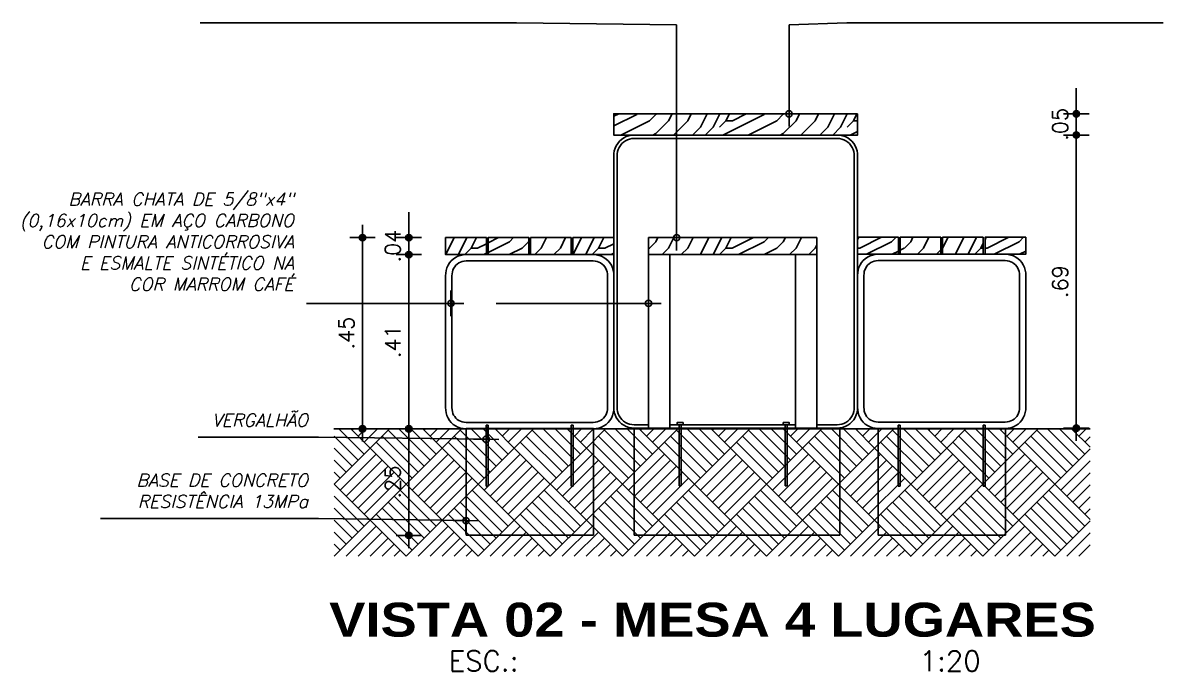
# Model space of a CAD drawing. Header units: millimetres. Extents: x 490 to 675, y -160 to -87.
# Drawn here: x 524.611 to 527.296, y -145.607 to -144.081 of the extents above; entities that cross this region are included whole.
import ezdxf
from ezdxf.enums import TextEntityAlignment as Align

# ---------------------------------------------------------------- set-up
doc = ezdxf.new("R2010")
doc.units = ezdxf.units.MM
doc.header["$LTSCALE"] = 2.5
doc.linetypes.add('HIDDEN', pattern=[0.375, 0.25, -0.125])
for name, color, linetype in [('ARQ_COTAS', 1, 'Continuous'), ('COTAS', 1, 'Continuous'), ('HAT', 8, 'Continuous'), ('TITULO', 2, 'Continuous'), ('UR_PROJEÇAO', 8, 'HIDDEN'), ('UR_VISTA1', 7, 'Continuous'), ('UR_VISTA2', 2, 'Continuous'), ('UR_VISTA4', 1, 'Continuous')]:
    doc.layers.add(name, color=color, linetype=linetype)
doc.styles.add('COTA20', font='ROMANS.SHX')
doc.styles.add('COTA200', font='ROMANS.SHX')
doc.styles.add('ROMANS', font='romans', dxfattribs={"oblique": 15})
doc.styles.add('TIT200', font='')
doc.styles.get('TIT200').set_extended_font_data('Arial Black')
doc.dimstyles.new('Cota20', dxfattribs={"dimscale": 0, "dimtxt": 0.04, "dimasz": 0.03, "dimexe": 0.05, "dimexo": 0.2, "dimgap": 0.025, "dimtad": 1, "dimlfac": -1, "dimzin": 4, "dimdsep": 46, "dimtxsty": 'ROMANS', "dimblk": 'ARCHTICK', "dimcen": 0.075, "dimclrd": 256, "dimclre": 8, "dimclrt": 2, "dimadec": 0, "dimazin": 0, "dimtfac": 1.2, "dimtix": 1, "dimtmove": 2, "dimatfit": 3, "dimldrblk": 'DOT', "dimfxl": 0.2, "dimfxlon": 1, "dimtvp": 2, "dimtolj": 1, "dimtzin": 4, "dimarcsym": 0})
doc.dimstyles.new('COTA20$0', dxfattribs={"dimtxt": 0.036, "dimasz": 0.03, "dimexe": 0.05, "dimexo": 0.95, "dimgap": 0.02, "dimtad": 1, "dimzin": 4, "dimdsep": 46, "dimtxsty": 'COTA20', "dimblk": 'bola', "dimcen": 0.1, "dimdle": 0.05, "dimse1": 1, "dimse2": 1, "dimclrd": 256, "dimclre": 256, "dimclrt": 2, "dimadec": 0, "dimazin": 0, "dimtfac": 1, "dimtix": 1, "dimtmove": 2, "dimatfit": 3, "dimldrblk": 'USERTICK', "dimfxl": 1, "dimtvp": 3.125, "dimtolj": 1, "dimtzin": 4, "dimarcsym": 0})

# ---------------------------------------------------------------- blocks, each defined once
blk = doc.blocks.new('DOT')
for p, q in [((0, 1), (0, -1)), ((-1, 0), (1, 0))]:
    blk.add_line(p, q)
blk.add_circle((0, 0), 0.25)
blk = doc.blocks.new('bola')
blk.add_hatch(color=0).paths.add_polyline_path([(-0.25, 0, 1), (0.25, 0, 1)])
at = {"color": 0}
for p, q in [((0, 1), (0, 0.25)), ((-1, 0), (-0.25, 0)), ((0.25, 0), (1, 0)), ((0, -0.25), (0, -1))]:
    blk.add_line(p, q, dxfattribs=at)
blk.add_circle((0, 0), 0.25, dxfattribs=at)
blk = doc.blocks.new('*D606')
at = {"layer": 'COTAS', "lineweight": -2}
for p, q in [((525.5202, -144.5568), (525.5202, -144.5268)), ((525.5202, -144.5868), (525.5202, -144.6268)), ((525.5202, -144.6568), (525.5202, -144.6868))]:
    blk.add_line(p, q, dxfattribs=at)
at = {"layer": 'DEFPOINTS', "color": 0}
for p in [(525.6067, -144.5868), (525.5202, -144.6268), (525.6067, -144.6268)]:
    blk.add_point(p, dxfattribs=at)
at = {"layer": 'COTAS', "lineweight": -2, "xscale": 0.03, "yscale": 0.03, "zscale": 0.03}
for p, rotation in [((525.5202, -144.5868), 270), ((525.5202, -144.6268), 90)]:
    blk.add_blockref('bola', p, dxfattribs=dict(at, rotation=rotation))
at = {"layer": 'COTAS', "color": 2, "insert": (525.4822, -144.6068), "char_height": 0.036, "attachment_point": 5, "rotation": 90, "style": 'COTA20'}
blk.add_mtext('\\A1;.04', dxfattribs=at)
blk = doc.blocks.new('USERTICK')
at = {"color": 0}
for p, q in [((0, 1), (0, -1)), ((-1, 0), (1, 0))]:
    blk.add_line(p, q, dxfattribs=at)
blk.add_circle((0, 0), 0.25, dxfattribs=at)
blk = doc.blocks.new('*D607')
at = {"layer": 'COTAS', "lineweight": -2}
blk.add_line((525.5202, -144.6568), (525.5202, -145.0068), dxfattribs=at)
at = {"layer": 'DEFPOINTS', "color": 0}
for p in [(525.6067, -144.6268), (525.5202, -145.0368), (525.6547, -145.0368)]:
    blk.add_point(p, dxfattribs=at)
at = {"layer": 'COTAS', "lineweight": -2, "xscale": 0.03, "yscale": 0.03, "zscale": 0.03}
for p, rotation in [((525.5202, -144.6268), 90), ((525.5202, -145.0368), 270)]:
    blk.add_blockref('bola', p, dxfattribs=dict(at, rotation=rotation))
at = {"layer": 'COTAS', "color": 2, "insert": (525.4822, -144.8318), "char_height": 0.036, "attachment_point": 5, "rotation": 90, "style": 'COTA20'}
blk.add_mtext('\\A1;.41', dxfattribs=at)
blk = doc.blocks.new('*D608')
at = {"layer": 'COTAS', "lineweight": -2}
blk.add_line((525.4112, -144.6168), (525.4112, -145.0068), dxfattribs=at)
at = {"layer": 'DEFPOINTS', "color": 0}
for p in [(525.7067, -144.5868), (525.4112, -145.0368), (525.7067, -145.0368)]:
    blk.add_point(p, dxfattribs=at)
at = {"layer": 'COTAS', "lineweight": -2, "xscale": 0.03, "yscale": 0.03, "zscale": 0.03}
for p, rotation in [((525.4112, -144.5868), 90), ((525.4112, -145.0368), 270)]:
    blk.add_blockref('bola', p, dxfattribs=dict(at, rotation=rotation))
at = {"layer": 'COTAS', "color": 2, "insert": (525.3732, -144.8118), "char_height": 0.036, "attachment_point": 5, "rotation": 90, "style": 'COTA20'}
blk.add_mtext('\\A1;.45', dxfattribs=at)
blk = doc.blocks.new('*D609')
at = {"layer": 'COTAS', "lineweight": -2}
for p, q in [((527.0918, -144.2653), (527.0918, -144.2353)), ((527.0918, -144.2953), (527.0918, -144.3453)), ((527.0918, -144.3753), (527.0918, -144.4053))]:
    blk.add_line(p, q, dxfattribs=at)
at = {"layer": 'DEFPOINTS', "color": 0}
for p in [(526.5769, -144.2953), (526.5769, -144.3453), (527.0918, -144.3453)]:
    blk.add_point(p, dxfattribs=at)
at = {"layer": 'COTAS', "lineweight": -2, "xscale": 0.03, "yscale": 0.03, "zscale": 0.03}
for p, rotation in [((527.0918, -144.2953), 270), ((527.0918, -144.3453), 90)]:
    blk.add_blockref('bola', p, dxfattribs=dict(at, rotation=rotation))
at = {"layer": 'COTAS', "color": 2, "insert": (527.0538, -144.3203), "char_height": 0.036, "attachment_point": 5, "rotation": 90, "style": 'COTA20'}
blk.add_mtext('\\A1;.05', dxfattribs=at)
blk = doc.blocks.new('*D610')
at = {"layer": 'COTAS', "lineweight": -2}
blk.add_line((527.0918, -144.3753), (527.0918, -145.0053), dxfattribs=at)
at = {"layer": 'DEFPOINTS', "color": 0}
for p in [(526.5769, -144.3453), (526.9385, -145.0353), (527.0918, -145.0353)]:
    blk.add_point(p, dxfattribs=at)
at = {"layer": 'COTAS', "lineweight": -2, "xscale": 0.03, "yscale": 0.03, "zscale": 0.03}
for p, rotation in [((527.0918, -144.3453), 90), ((527.0918, -145.0353), 270)]:
    blk.add_blockref('bola', p, dxfattribs=dict(at, rotation=rotation))
at = {"layer": 'COTAS', "color": 2, "insert": (527.0538, -144.6903), "char_height": 0.036, "attachment_point": 5, "rotation": 90, "style": 'COTA20'}
blk.add_mtext('\\A1;.69', dxfattribs=at)
blk = doc.blocks.new('*D611')
at = {"layer": 'COTAS', "lineweight": -2}
blk.add_line((525.5202, -145.2576), (525.5202, -145.0668), dxfattribs=at)
at = {"layer": 'DEFPOINTS', "color": 0}
for p in [(525.5202, -145.0368), (525.6547, -145.0368), (525.6547, -145.2876)]:
    blk.add_point(p, dxfattribs=at)
at = {"layer": 'COTAS', "lineweight": -2, "xscale": 0.03, "yscale": 0.03, "zscale": 0.03}
for p, rotation in [((525.5202, -145.0368), 90), ((525.5202, -145.2876), 270)]:
    blk.add_blockref('bola', p, dxfattribs=dict(at, rotation=rotation))
at = {"layer": 'COTAS', "color": 2, "insert": (525.4822, -145.1622), "char_height": 0.036, "attachment_point": 5, "rotation": 90, "style": 'COTA20'}
blk.add_mtext('\\A1;.25', dxfattribs=at)

msp = doc.modelspace()

# ---------------------------------------------------------------- hatches: boundary and pattern name
at = {"layer": 'HAT'}
h = msp.add_hatch(dxfattribs=at)
h.set_pattern_fill('WOODFACE', color=256, scale=0.3, style=0)
h.set_pattern_definition([(0, (525.66673, -144.61182), (0.3, 0.3), [0.015, -0.285]), (90, (525.78673, -144.50682), (-0.3, 0.3), [0.03, -0.27]), (45, (525.72673, -144.53682), (3e-17, 0.3), [0.02121, -0.06363, 0.02121, -0.04242, 0.1485, -0.127294]), (45, (525.65173, -144.62682), (3e-17, 0.3), [0.021213, -0.042426, 0.021213, -0.339412]), (45, (525.75673, -144.59682), (3e-17, 0.3), [0.021213, -0.40305]), (45, (525.78673, -144.61182), (3e-17, 0.3), [0.021213, -0.40305]), (45, (525.74173, -144.58182), (3e-17, 0.3), [0.021213, -0.40305]), (45, (525.72673, -144.56682), (3e-17, 0.3), [0.042426, -0.38184]), (45, (525.80173, -144.34182), (3e-17, 0.3), [0.042426, -0.38184]), (45, (525.69673, -144.55182), (3e-17, 0.3), [0.08485, -0.33941]), (45, (525.68173, -144.53682), (3e-17, 0.3), [0.08485, -0.33941]), (45, (525.87673, -144.44682), (3e-17, 0.3), [0.08485, -0.33941]), (45, (525.66673, -144.50682), (3e-17, 0.3), [0.06364, -0.360624]), (45, (525.60673, -144.46182), (3e-17, 0.3), [0.06364, -0.360624]), (45, (525.63673, -144.49182), (3e-17, 0.3), [0.06364, -0.360624]), (45, (525.83173, -144.40182), (3e-17, 0.3), [0.106066, -0.3182]), (45, (525.80173, -144.38682), (3e-17, 0.3), [0.106066, -0.3182]), (45, (525.83173, -144.46182), (3e-17, 0.3), [0.14849, -0.27577]), (26.565, (525.69673, -144.58182), (0.3, 1e-10), [0.03354, -0.63728]), (26.565, (525.75673, -144.49182), (0.3, 1e-10), [0.03354, -0.63728]), (26.565, (525.74173, -144.52182), (0.3, 1e-10), [0.03354, -0.63728]), (26.565, (525.68173, -144.61182), (0.3, 1e-10), [0.06708, -0.60374]), (26.565, (525.74173, -144.47682), (0.3, 1e-10), [0.100623, -0.570197]), (26.565, (525.71173, -144.46182), (0.3, 1e-10), [0.134164, -0.536656]), (26.565, (525.68173, -144.44682), (0.3, 1e-10), [0.134164, -0.536656]), (26.565, (525.63673, -144.35682), (0.3, 1e-10), [0.134164, -0.536656]), (26.565, (525.63673, -144.38682), (0.3, 1e-10), [0.167705, -0.503115]), (26.565, (525.65173, -144.41682), (0.3, 1e-10), [0.167705, -0.503115]), (63.435, (525.75673, -144.53682), (2e-11, 0.3), [0.03354, -0.63728]), (63.435, (525.71173, -144.56682), (2e-11, 0.3), [0.03354, -0.63728]), (63.435, (525.66673, -144.61182), (2e-11, 0.3), [0.06708, -0.60374]), (63.435, (525.75673, -144.56682), (2e-11, 0.3), [0.06708, -0.60374]), (63.435, (525.63673, -144.62682), (2e-11, 0.3), [0.100623, -0.570197]), (63.435, (525.60673, -144.62682), (2e-11, 0.3), [0.134164, -0.536656]), (63.435, (525.87673, -144.61182), (2e-11, 0.3), [0.134164, -0.536656]), (63.435, (525.77173, -144.58182), (2e-11, 0.3), [0.134164, -0.536656]), (63.435, (525.83173, -144.61182), (2e-11, 0.3), [0.167705, -0.503115]), (63.435, (525.80173, -144.59682), (2e-11, 0.3), [0.167705, -0.503115])])
h.paths.add_polyline_path([(525.7027, -144.6268), (525.7027, -144.5868), (525.6067, -144.5868), (525.6067, -144.6268), (525.6547, -144.6268)])
h.paths.add_polyline_path([(525.8027, -144.6268), (525.8027, -144.5868), (525.7067, -144.5868), (525.7067, -144.6268)])
h.paths.add_polyline_path([(525.9027, -144.6268), (525.9027, -144.5868), (525.8067, -144.5868), (525.8067, -144.6268)])
h.paths.add_polyline_path([(525.9547, -144.6268), (526.0027, -144.6268), (526.0027, -144.5868), (525.9067, -144.5868), (525.9067, -144.6268)])
h.paths.add_polyline_path([(526.5289, -144.3453), (526.5769, -144.3453), (526.5769, -144.2953), (526.0027, -144.2953), (526.0027, -144.3453), (526.0507, -144.3453)])
h.paths.add_polyline_path([(526.5769, -144.586), (526.5769, -144.626), (526.6249, -144.626), (526.6729, -144.626), (526.6729, -144.586)])
h.paths.add_polyline_path([(526.6769, -144.586), (526.6769, -144.626), (526.7729, -144.626), (526.7729, -144.586)])
h.paths.add_polyline_path([(526.7769, -144.586), (526.7769, -144.626), (526.8729, -144.626), (526.8729, -144.586)])
h.paths.add_polyline_path([(526.8769, -144.586), (526.8769, -144.626), (526.9249, -144.626), (526.9729, -144.626), (526.9729, -144.586)])
h.paths.add_polyline_path([(526.4305, -144.6268), (526.4805, -144.6268), (526.4805, -144.626), (526.4805, -144.5868), (526.0873, -144.5868), (526.0845, -144.5868), (526.0845, -144.6268), (526.1345, -144.6268), (526.1373, -144.6268)])
h = msp.add_hatch(dxfattribs=at)
h.set_pattern_fill('AR-PARQ1', color=256, scale=0.01, angle=45, style=0)
h.set_pattern_definition([(135, (525.3441, -145.33682), (-0.169706, 1e-17), [0.12, -0.12]), (135, (525.35824, -145.32267), (-0.169706, 1e-17), [0.12, -0.12]), (135, (525.37239, -145.30853), (-0.169706, 1e-17), [0.12, -0.12]), (135, (525.38653, -145.29439), (-0.169706, 1e-17), [0.12, -0.12]), (135, (525.40067, -145.28025), (-0.169706, 1e-17), [0.12, -0.12]), (135, (525.41481, -145.26611), (-0.169706, 1e-17), [0.12, -0.12]), (135, (525.42896, -145.25196), (-0.169706, 1e-17), [0.12, -0.12]), (45, (525.25925, -145.25196), (0.169706, -1e-17), [0.12, -0.12]), (45, (525.24511, -145.23782), (0.169706, -1e-17), [0.12, -0.12]), (45, (525.23097, -145.22368), (0.169706, -1e-17), [0.12, -0.12]), (45, (525.21682, -145.20954), (0.169706, -1e-17), [0.12, -0.12]), (45, (525.20268, -145.1954), (0.169706, -1e-17), [0.12, -0.12]), (45, (525.18854, -145.18125), (0.1697056, -1e-17), [0.12, -0.12]), (45, (525.1744, -145.16711), (0.1697056, -1e-17), [0.12, -0.12])])
h.paths.add_polyline_path([(525.3441, -145.0368), (527.1243, -145.0368), (527.1243, -145.3368), (525.3441, -145.3368)])

# ---------------------------------------------------------------- linework, layer by layer
at = {"layer": 'UR_PROJEÇAO', "ltscale": 5}
for points in [[(525.7024, -145.1719), (525.7072, -145.1719), (525.7072, -145.028), (525.7024, -145.028)], [(525.9072, -145.1719), (525.9024, -145.1719), (525.9024, -145.028), (525.9072, -145.028)], [(526.1565, -145.1711), (526.1613, -145.1711), (526.1613, -145.0273), (526.1565, -145.0273)], [(526.4113, -145.1711), (526.4065, -145.1711), (526.4065, -145.0273), (526.4113, -145.0273)], [(526.6725, -145.1719), (526.6773, -145.1719), (526.6773, -145.028), (526.6725, -145.028)], [(526.8773, -145.1719), (526.8725, -145.1719), (526.8725, -145.028), (526.8773, -145.028)], [(525.6548, -145.036), (525.9548, -145.036), (525.9548, -145.2868), (525.6548, -145.2868)], [(526.0507, -145.0353), (526.5353, -145.0349), (526.5353, -145.2868), (526.0507, -145.2868)], [(526.6249, -145.036), (526.9249, -145.036), (526.9249, -145.2868), (526.6249, -145.2868)]]:
    msp.add_lwpolyline(points, close=True, dxfattribs=at)
at = {"layer": 'UR_VISTA1'}
for points in [[(526.5635, -144.3601), (526.5588, -144.3557), (526.5535, -144.3521), (526.5477, -144.3491), (526.5416, -144.347), (526.5353, -144.3457), (526.5289, -144.3453), (526.0507, -144.3453), (526.0443, -144.3457), (526.038, -144.347), (526.0319, -144.3491), (526.0261, -144.3521), (526.0208, -144.3557), (526.0161, -144.3601), (526.0119, -144.365), (526.0085, -144.3705), (526.0058, -144.3763), (526.0039, -144.3825), (526.0029, -144.3888), (526.0027, -144.3953), (526.0027, -144.9853), (526.0029, -144.9917), (526.0039, -144.9981), (526.0058, -145.0043), (526.0085, -145.0101), (526.0119, -145.0156), (526.0161, -145.0205), (526.0208, -145.0249), (526.0261, -145.0285), (526.0319, -145.0314), (526.038, -145.0336), (526.0443, -145.0349), (526.0507, -145.0353), (526.0845, -145.0353), (526.0845, -145.0273), (526.051, -145.0273), (526.0454, -145.0269), (526.0401, -145.0258), (526.035, -145.0241), (526.0302, -145.0216), (526.0258, -145.0186), (526.0219, -145.015), (526.0184, -145.0109), (526.0155, -145.0063), (526.0133, -145.0014), (526.0117, -144.9963), (526.0109, -144.991), (526.0107, -144.9852), (526.0107, -144.3954), (526.0109, -144.3896), (526.0117, -144.3843), (526.0133, -144.3792), (526.0155, -144.3743), (526.0184, -144.3697), (526.0219, -144.3656), (526.0258, -144.362), (526.0302, -144.3589), (526.035, -144.3565), (526.0401, -144.3547), (526.0454, -144.3537), (526.051, -144.3533), (526.5286, -144.3533), (526.5342, -144.3537), (526.5395, -144.3547), (526.5446, -144.3565), (526.5494, -144.3589), (526.5538, -144.362), (526.5578, -144.3656), (526.5612, -144.3697), (526.5641, -144.3743), (526.5663, -144.3792), (526.5679, -144.3843), (526.5687, -144.3896), (526.5689, -144.3954), (526.5689, -144.9852), (526.5687, -144.991), (526.5679, -144.9963), (526.5663, -145.0014), (526.5641, -145.0063), (526.5612, -145.0109), (526.5578, -145.015), (526.5538, -145.0186), (526.5494, -145.0216), (526.5446, -145.0241), (526.5395, -145.0258), (526.5342, -145.0269), (526.5286, -145.0273), (526.4833, -145.0273), (526.4805, -145.0273), (526.4805, -145.0353), (526.4833, -145.0353), (526.5289, -145.0353), (526.5353, -145.0349), (526.5416, -145.0336), (526.5477, -145.0314), (526.5535, -145.0285), (526.5588, -145.0249), (526.5635, -145.0205), (526.5677, -145.0156), (526.5711, -145.0101), (526.5738, -145.0043), (526.5757, -144.9981), (526.5767, -144.9917), (526.5769, -144.9853), (526.5769, -144.3953), (526.5767, -144.3888), (526.5757, -144.3825), (526.5738, -144.3763), (526.5711, -144.3705), (526.5677, -144.365)], [(525.9935, -144.6465), (525.9894, -144.6416), (525.9846, -144.6372), (525.9793, -144.6336), (525.9736, -144.6307), (525.9675, -144.6285), (525.9612, -144.6272), (525.9547, -144.6268), (525.9067, -144.6268), (525.9027, -144.6268), (525.8067, -144.6268), (525.8027, -144.6268), (525.7067, -144.6268), (525.7027, -144.6268), (525.6547, -144.6268), (525.6483, -144.6272), (525.642, -144.6285), (525.6359, -144.6307), (525.6301, -144.6336), (525.6248, -144.6372), (525.6201, -144.6416), (525.6159, -144.6465), (525.6125, -144.652), (525.6098, -144.6578), (525.6079, -144.664), (525.6069, -144.6704), (525.6067, -144.6768), (525.6067, -144.9868), (525.6069, -144.9933), (525.6079, -144.9996), (525.6098, -145.0058), (525.6125, -145.0117), (525.6159, -145.0171), (525.6201, -145.022), (525.6248, -145.0264), (525.6301, -145.0301), (525.6359, -145.033), (525.642, -145.0351), (525.6483, -145.0364), (525.6547, -145.0368), (525.9547, -145.0368), (525.9612, -145.0364), (525.9675, -145.0351), (525.9736, -145.033), (525.9793, -145.0301), (525.9846, -145.0264), (525.9894, -145.022), (525.9935, -145.0171), (525.997, -145.0117), (525.9997, -145.0058), (526.0015, -144.9996), (526.0026, -144.9933), (526.0027, -144.9868), (526.0027, -144.6768), (526.0026, -144.6704), (526.0015, -144.664), (525.9997, -144.6578), (525.997, -144.652)], [(526.1345, -144.6768), (526.1345, -144.6268), (526.0845, -144.6268), (526.0845, -144.6768), (526.0845, -144.9868), (526.0845, -145.0273), (526.0845, -145.0353), (526.0845, -145.0368), (526.1345, -145.0368), (526.1345, -145.036), (526.1345, -145.0273), (526.1345, -144.9868), (526.1345, -144.986)], [(526.4805, -144.6768), (526.4805, -144.6268), (526.4305, -144.6268), (526.4305, -144.6768), (526.4305, -144.9868), (526.4305, -145.0273), (526.4305, -145.0353), (526.4305, -145.0368), (526.4805, -145.0368), (526.4805, -145.036), (526.4805, -145.0273), (526.4805, -144.9868), (526.4805, -144.986)], [(526.9637, -144.6457), (526.9595, -144.6408), (526.9548, -144.6365), (526.9495, -144.6328), (526.9437, -144.6299), (526.9376, -144.6278), (526.9313, -144.6265), (526.9249, -144.626), (526.8769, -144.626), (526.8729, -144.626), (526.7769, -144.626), (526.7729, -144.626), (526.6769, -144.626), (526.6729, -144.626), (526.6249, -144.626), (526.6185, -144.6265), (526.6121, -144.6278), (526.6061, -144.6299), (526.6003, -144.6328), (526.595, -144.6365), (526.5902, -144.6408), (526.5861, -144.6457), (526.5826, -144.6512), (526.58, -144.6571), (526.5781, -144.6632), (526.5771, -144.6696), (526.5769, -144.676), (526.5769, -144.986), (526.5771, -144.9925), (526.5781, -144.9988), (526.58, -145.005), (526.5826, -145.0109), (526.5861, -145.0163), (526.5902, -145.0213), (526.595, -145.0256), (526.6003, -145.0293), (526.6061, -145.0322), (526.6121, -145.0343), (526.6185, -145.0356), (526.6249, -145.036), (526.9249, -145.036), (526.9313, -145.0356), (526.9376, -145.0343), (526.9437, -145.0322), (526.9495, -145.0293), (526.9548, -145.0256), (526.9595, -145.0213), (526.9637, -145.0163), (526.9671, -145.0109), (526.9698, -145.005), (526.9717, -144.9988), (526.9727, -144.9925), (526.9729, -144.986), (526.9729, -144.676), (526.9727, -144.6696), (526.9717, -144.6632), (526.9698, -144.6571), (526.9671, -144.6512)], [(525.9814, -144.6554), (525.9785, -144.652), (525.9753, -144.649), (525.9716, -144.6465), (525.9677, -144.6445), (525.9635, -144.643), (525.9591, -144.6421), (525.9542, -144.6418), (525.9067, -144.6418), (525.9027, -144.6418), (525.8067, -144.6418), (525.8027, -144.6418), (525.7067, -144.6418), (525.7027, -144.6418), (525.6552, -144.6418), (525.6503, -144.6421), (525.646, -144.643), (525.6418, -144.6445), (525.6378, -144.6465), (525.6342, -144.649), (525.6309, -144.652), (525.6281, -144.6554), (525.6257, -144.6591), (525.6239, -144.6632), (525.6226, -144.6674), (525.6219, -144.6718), (525.6217, -144.677), (525.6217, -144.9866), (525.6219, -144.9919), (525.6226, -144.9962), (525.6239, -145.0005), (525.6257, -145.0045), (525.6281, -145.0082), (525.6309, -145.0116), (525.6342, -145.0146), (525.6378, -145.0171), (525.6418, -145.0191), (525.646, -145.0206), (525.6503, -145.0215), (525.6552, -145.0218), (525.9542, -145.0218), (525.9591, -145.0215), (525.9635, -145.0206), (525.9677, -145.0191), (525.9716, -145.0171), (525.9753, -145.0146), (525.9785, -145.0116), (525.9814, -145.0082), (525.9838, -145.0045), (525.9856, -145.0005), (525.9869, -144.9962), (525.9876, -144.9919), (525.9877, -144.9866), (525.9877, -144.677), (525.9876, -144.6718), (525.9869, -144.6674), (525.9856, -144.6632), (525.9838, -144.6591)], [(526.9515, -144.6546), (526.9487, -144.6512), (526.9454, -144.6482), (526.9418, -144.6457), (526.9378, -144.6437), (526.9336, -144.6423), (526.9293, -144.6414), (526.9244, -144.641), (526.8769, -144.641), (526.8729, -144.641), (526.7769, -144.641), (526.7729, -144.641), (526.6769, -144.641), (526.6729, -144.641), (526.6254, -144.641), (526.6205, -144.6414), (526.6161, -144.6423), (526.6119, -144.6437), (526.608, -144.6457), (526.6044, -144.6482), (526.6011, -144.6512), (526.5982, -144.6546), (526.5959, -144.6584), (526.594, -144.6624), (526.5927, -144.6666), (526.592, -144.671), (526.5919, -144.6762), (526.5919, -144.9858), (526.592, -144.9911), (526.5927, -144.9955), (526.594, -144.9997), (526.5959, -145.0037), (526.5982, -145.0075), (526.6011, -145.0109), (526.6044, -145.0138), (526.608, -145.0164), (526.6119, -145.0184), (526.6161, -145.0198), (526.6205, -145.0207), (526.6254, -145.021), (526.9244, -145.021), (526.9293, -145.0207), (526.9336, -145.0198), (526.9378, -145.0184), (526.9418, -145.0164), (526.9454, -145.0138), (526.9487, -145.0109), (526.9515, -145.0075), (526.9539, -145.0037), (526.9558, -144.9997), (526.957, -144.9955), (526.9578, -144.9911), (526.9579, -144.9858), (526.9579, -144.6762), (526.9578, -144.671), (526.957, -144.6666), (526.9558, -144.6624), (526.9539, -144.6584)], [(526.4305, -145.0273), (526.1373, -145.0273), (526.1345, -145.0273), (526.1345, -145.0353), (526.1373, -145.0353), (526.4305, -145.0353)], [(526.1518, -145.0273), (526.166, -145.0273), (526.166, -145.0222), (526.1518, -145.0222)], [(526.416, -145.0273), (526.4018, -145.0273), (526.4018, -145.0222), (526.416, -145.0222)]]:
    msp.add_lwpolyline(points, close=True, dxfattribs=at)
at = {"layer": 'UR_VISTA2'}
for points in [[(526.5769, -144.2953), (526.0027, -144.2953), (526.0027, -144.3453), (526.0507, -144.3453), (526.5289, -144.3453), (526.5769, -144.3453)], [(525.7027, -144.5868), (525.6067, -144.5868), (525.6067, -144.6268), (525.6547, -144.6268), (525.7027, -144.6268)], [(525.8027, -144.5868), (525.7067, -144.5868), (525.7067, -144.6268), (525.8027, -144.6268)], [(525.9027, -144.5868), (525.8067, -144.5868), (525.8067, -144.6268), (525.9027, -144.6268)], [(526.0027, -144.5868), (525.9067, -144.5868), (525.9067, -144.6268), (525.9547, -144.6268), (526.0027, -144.6268)], [(526.4805, -144.5868), (526.0873, -144.5868), (526.0845, -144.5868), (526.0845, -144.6268), (526.1345, -144.6268), (526.1373, -144.6268), (526.4305, -144.6268), (526.4805, -144.6268), (526.4805, -144.626)], [(526.6729, -144.586), (526.5769, -144.586), (526.5769, -144.626), (526.6249, -144.626), (526.6729, -144.626)], [(526.7729, -144.586), (526.6769, -144.586), (526.6769, -144.626), (526.7729, -144.626)], [(526.8729, -144.586), (526.7769, -144.586), (526.7769, -144.626), (526.8729, -144.626)], [(526.9729, -144.586), (526.8769, -144.586), (526.8769, -144.626), (526.9249, -144.626), (526.9729, -144.626)]]:
    msp.add_lwpolyline(points, close=True, dxfattribs=at)
at = {"layer": 'UR_VISTA4'}
msp.add_line((527.1243, -145.0368), (525.3432, -145.0368), dxfattribs=at)

# ---------------------------------------------------------------- texts
at = {"layer": 'ARQ_COTAS', "color": 2, "char_height": 0.03, "attachment_point": 9, "style": 'ROMANS'}
for s, insert in [('\\A1;\\pxi-5.9667; BARRA CHATA DE 5/8"x4"\\P(0,16x10cm) EM AÇO CARBONO\\PCOM PINTURA ANTICORROSIVA\\PE ESMALTE SINTÉTICO NA\\PCOR MARROM CAFÉ', (525.2494, -144.7116)), ('VERGALHÃO', (525.2825, -145.0314)), ('BASE DE CONCRETO \\PRESISTÊNCIA 13MPa ', (525.2825, -145.2229))]:
    msp.add_mtext(s, dxfattribs=dict(at, insert=insert))
at = {"layer": 'TITULO'}
for s, height, style, p in [('VISTA 02 - MESA 4 LUGARES', 0.08, 'TIT200', (526.2352, -145.4861)), ('ESC.:                          1:20', 0.048, 'COTA200', (526.2401, -145.5833))]:
    msp.add_text(s, height=height, dxfattribs=dict(at, style=style)).set_placement(p, align=Align.MIDDLE_CENTER)

# ---------------------------------------------------------------- dimensions: what is measured, and where the dimension line sits
at = {"layer": 'COTAS'}
for base, p1, p2, picture, middle in [((527.0918, -144.3453), (526.5769, -144.2953), (526.5769, -144.3453), '*D609', (527.0538, -144.3203)), ((527.0918, -145.0353), (526.5769, -144.3453), (526.9385, -145.0353), '*D610', (527.0538, -144.6903)), ((525.5202, -144.6268), (525.6067, -144.5868), (525.6067, -144.6268), '*D606', (525.4822, -144.6068)), ((525.4112, -145.0368), (525.7067, -144.5868), (525.7067, -145.0368), '*D608', (525.3732, -144.8118)), ((525.5202, -145.0368), (525.6067, -144.6268), (525.6547, -145.0368), '*D607', (525.4822, -144.8318)), ((525.5202, -145.0368), (525.6547, -145.2876), (525.6547, -145.0368), '*D611', (525.4822, -145.1622))]:
    dim = msp.add_linear_dim(base=base, p1=p1, p2=p2, angle=90, dimstyle='COTA20$0', dxfattribs=at)
    dim.commit()
    dim.dimension.update_dxf_attribs({"geometry": picture, "text_midpoint": middle})

# ---------------------------------------------------------------- leaders
at = {"layer": 'ARQ_COTAS', "annotation_type": 0, "has_hookline": 1}
for points, hookline_direction, text_width in [([(526.1508, -144.5868), (526.1508, -144.0862), (525.7735, -144.0812)], 1, 0.7197), ([(526.4154, -144.2953), (526.4154, -144.0862), (526.5518, -144.0812)], 0, 0.7197), ([(525.7024, -145.0614), (525.3075, -145.0564)], 1, 0.2582), ([(525.6548, -145.2529), (525.3075, -145.2479)], 1, 0.4887)]:
    msp.add_leader(points, dimstyle='Cota20', override={"dimscale": 1, "dimldrblk": 'DOT'}, dxfattribs=dict(at, hookline_direction=hookline_direction, text_width=text_width))
at = {"layer": 'ARQ_COTAS'}
for points in [[(525.6193, -144.7416), (525.2912, -144.7416), (525.2794, -144.7416)], [(526.0845, -144.7416), (525.7375, -144.7416), (525.7256, -144.7416)]]:
    msp.add_leader(points, dimstyle='Cota20', override={"dimscale": 1, "dimldrblk": 'DOT'}, dxfattribs=at)

doc.saveas('drawing.dxf')
